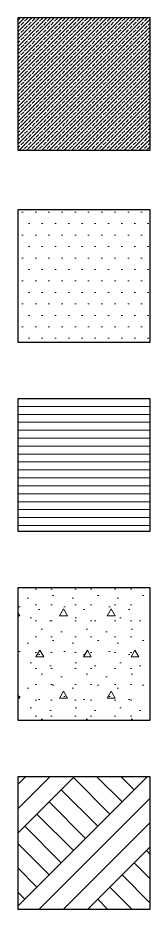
# Model space of a CAD drawing. Header units: centimetres. Extents: x 2952 to 4857, y -1578 to 78.
# Drawn here: x 4757 to 4857, y -596 to 78 of the extents above; entities that cross this region are included whole.
import ezdxf

# ---------------------------------------------------------------- set-up
doc = ezdxf.new("R2010")
doc.units = ezdxf.units.CM
doc.header["$MEASUREMENT"] = 0
doc.layers.add('fill', color=7, linetype='Continuous')

msp = doc.modelspace()

# ---------------------------------------------------------------- hatches: boundary and pattern name
at = {"layer": 'fill', "linetype": 'Continuous', "lineweight": 5}
h = msp.add_hatch(dxfattribs=at)
h.set_pattern_fill('Solid___Dashed', style=0, pattern_type=2)
h.set_pattern_definition([(45, (0, 0), (-2.828427, 2.828427), []), (45, (-1.4142, 1.4142), (-2.828427, 2.828427), [3, -1])])
h.paths.add_polyline_path([(4756.51, -22.44), (4856.5, -22.44), (4856.5, 77.56), (4756.51, 77.56)])
h = msp.add_hatch(dxfattribs=at)
h.set_pattern_fill('Plaster', style=0, pattern_type=2)
h.set_pattern_definition([(0, (0, 0), (0, 17.32051), [0, -10]), (0, (5, 8.66), (0, 17.32051), [0, -10])])
h.paths.add_polyline_path([(4756.51, -167.44), (4856.5, -167.44), (4856.5, -67.45), (4756.51, -67.45)])
h = msp.add_hatch(dxfattribs=at)
h.set_pattern_fill('Plywood', color=253, style=0, pattern_type=2)
h.set_pattern_definition([(0, (0, 0), (0, 6), [])])
h.paths.add_polyline_path([(4756.51, -310.24), (4856.5, -310.24), (4856.5, -210.24), (4756.51, -210.24)])
at = {"layer": 'fill', "linetype": 'Continuous', "lineweight": 13}
h = msp.add_hatch(dxfattribs=at)
h.set_pattern_fill('Structural_Concrete', color=12, style=0, pattern_type=2)
h.set_pattern_definition([(0, (0, 0), (0, 62.3538), [6, -30]), (0, (18, 31.18), (0, 62.3538), [6, -30]), (60, (0, 0), (-54, 31.1769), [6, -30]), (60, (36, 0), (-54, 31.1769), [6, -30]), (120, (6, 0), (54, 31.1769), [6, -30]), (120, (42, 0), (54, 31.1769), [6, -30]), (0, (0, 6), (0, 12), [0, -12, 0, -18]), (45, (6, 6), (-8.485282, 8.485282), [0, -9, 0, -15])])
h.paths.add_polyline_path([(4756.51, -453.03), (4856.5, -453.03), (4856.5, -353.03), (4756.51, -353.03)])
at = {"layer": 'fill', "linetype": 'Continuous', "lineweight": 5}
h = msp.add_hatch(dxfattribs=at)
h.set_pattern_fill('Earth', style=0, pattern_type=2)
h.set_pattern_definition([(45, (0, 0), (-27.57716, 27.57716), []), (45, (-9.19, 9.19), (-55.1543, 55.1543), []), (45, (-18.385, 18.385), (-55.1543, 55.1543), []), (135, (-27.577, 27.577), (9.192388, 9.192388), [39, -39])])
h.paths.add_polyline_path([(4756.51, -595.82), (4856.5, -595.82), (4856.5, -495.82), (4756.51, -495.82)])

# ---------------------------------------------------------------- linework, layer by layer
at = {"layer": 'fill', "color": 7, "linetype": 'Continuous', "lineweight": 30, "flags": 128}
for points in [[(4756.51, -22.44), (4856.5, -22.44), (4856.5, 77.56), (4756.51, 77.56)], [(4756.51, -167.44), (4856.5, -167.44), (4856.5, -67.45), (4756.51, -67.45)], [(4756.51, -310.24), (4856.5, -310.24), (4856.5, -210.24), (4756.51, -210.24)], [(4756.51, -453.03), (4856.5, -453.03), (4856.5, -353.03), (4756.51, -353.03)], [(4756.51, -595.82), (4856.5, -595.82), (4856.5, -495.82), (4756.51, -495.82)]]:
    msp.add_lwpolyline(points, close=True, dxfattribs=at)

doc.saveas('drawing.dxf')
